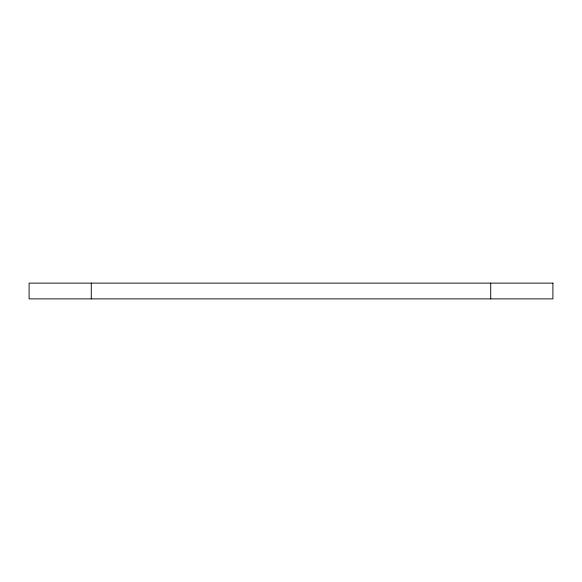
<?xml version="1.0" encoding="UTF-8"?>
<svg xmlns="http://www.w3.org/2000/svg" width="582" height="582" viewBox="0 0 582 582"><rect width="100%" height="100%" fill="white"/><g stroke="black" fill="none" stroke-linecap="round" stroke-linejoin="round"><path stroke-width="0.87" d="M490.713 283.114L490.713 298.886M91.287 283.114L91.287 298.886M552.9 283.114L29.1 283.114L29.1 298.886L552.9 298.886L552.9 283.114"/></g></svg>
